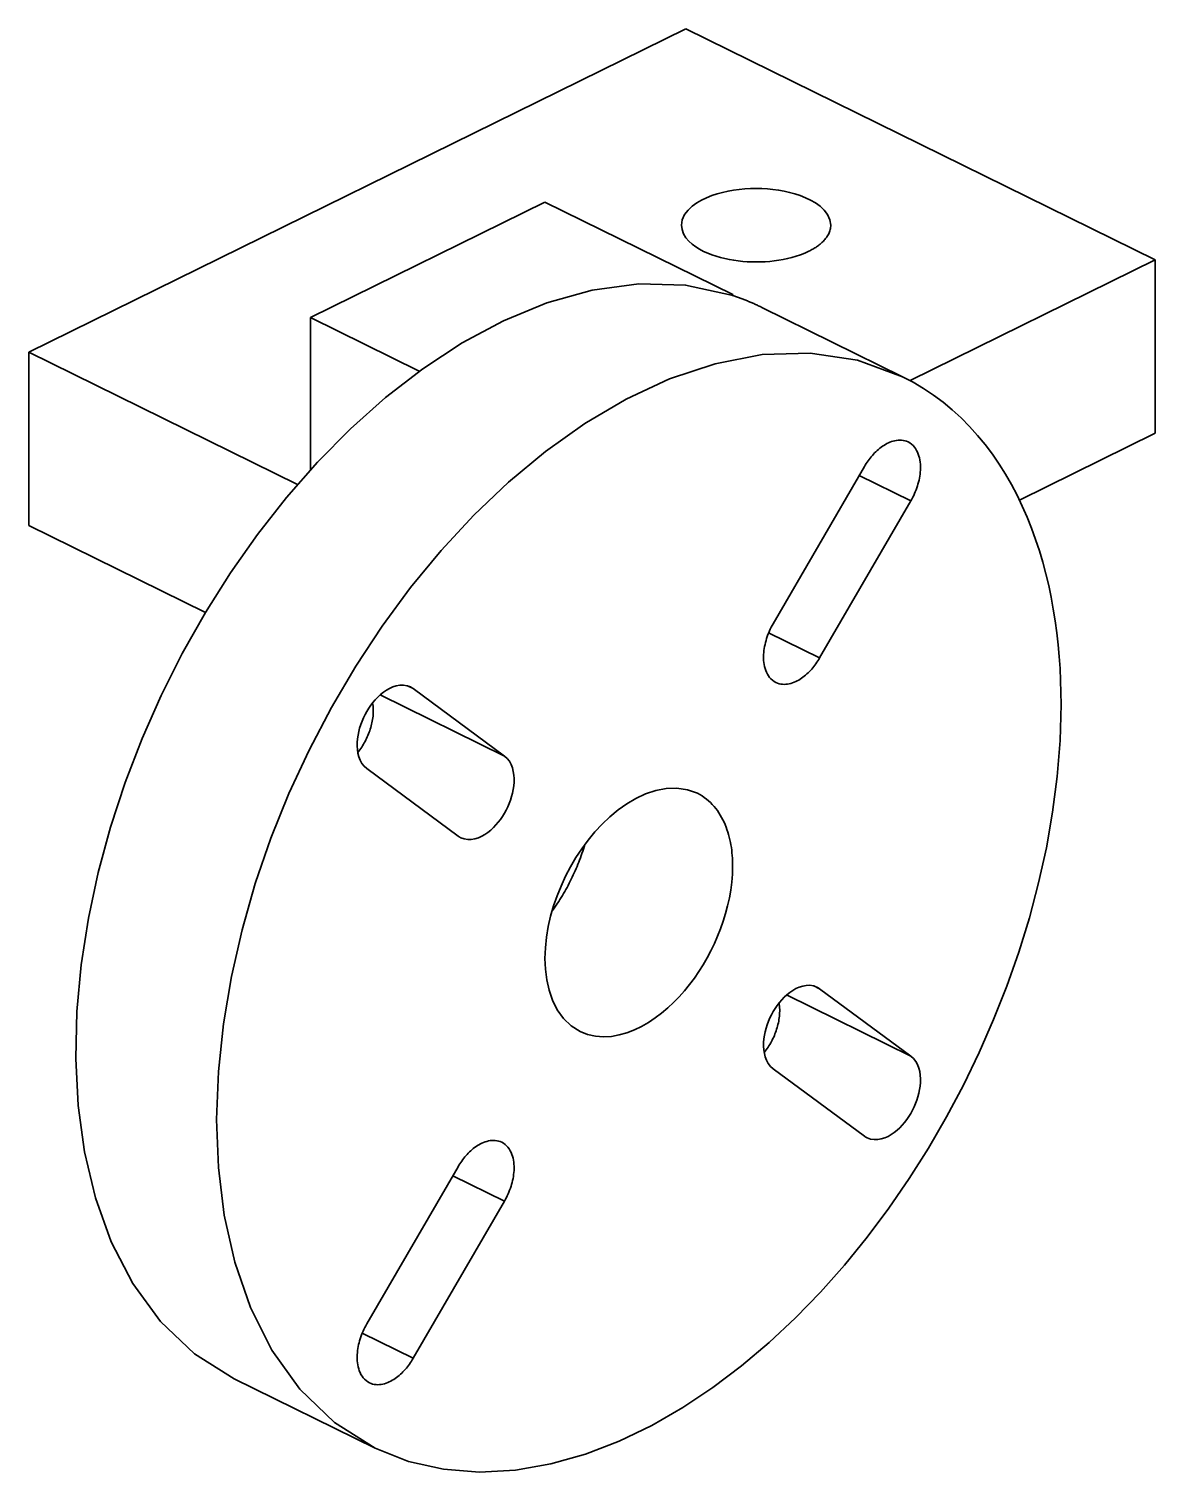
# Model space of a CAD drawing. Header units: millimetres. Extents: x 2054 to 12135, y -1469 to 564.
# Drawn here: x 11140.03 to 11173.97, y -1324.25 to -1280.75 of the extents above; entities that cross this region are included whole.
import ezdxf

# ---------------------------------------------------------------- set-up
doc = ezdxf.new("R2010")
doc.units = ezdxf.units.MM
doc.layers.add('2D-VISIBLE', color=7, linetype='Continuous', lineweight=35)

msp = doc.modelspace()

# ---------------------------------------------------------------- linework, layer by layer
at = {"layer": '2D-VISIBLE'}
for p, q in [((11140.026, -1290.494), (11159.825, -1280.746)), ((11159.825, -1280.746), (11173.974, -1287.713)), ((11148.511, -1289.45), (11155.582, -1285.968)), ((11155.582, -1285.968), (11161.246, -1288.757)), ((11166.589, -1291.349), (11173.974, -1287.713)), ((11173.974, -1292.935), (11173.974, -1287.713)), ((11161.211, -1288.775), (11161.204, -1288.771)), ((11161.211, -1288.775), (11161.246, -1288.757)), ((11161.246, -1288.786), (11161.246, -1288.757)), ((11148.511, -1289.45), (11151.795, -1291.067)), ((11148.511, -1294.042), (11148.511, -1289.45)), ((11166.362, -1291.231), (11162.119, -1289.142)), ((11140.026, -1290.494), (11148.122, -1294.481)), ((11140.026, -1295.717), (11140.026, -1290.494)), ((11169.884, -1294.949), (11173.974, -1292.935)), ((11165.211, -1293.938), (11162.461, -1298.677)), ((11165.055, -1294.206), (11166.611, -1294.972)), ((11163.861, -1299.711), (11166.611, -1294.972)), ((11140.026, -1295.717), (11145.349, -1298.337)), ((11162.324, -1298.955), (11163.861, -1299.711)), ((11150.617, -1300.822), (11154.361, -1302.666)), ((11151.44, -1300.551), (11151.611, -1300.635)), ((11154.361, -1302.666), (11151.611, -1300.635)), ((11150.211, -1303.047), (11152.961, -1305.078)), ((11162.867, -1309.869), (11166.611, -1311.713)), ((11163.69, -1309.598), (11163.861, -1309.682)), ((11166.611, -1311.713), (11163.861, -1309.682)), ((11162.461, -1312.094), (11165.211, -1314.125)), ((11152.961, -1315.049), (11150.211, -1319.788)), ((11152.805, -1315.317), (11154.361, -1316.083)), ((11151.611, -1320.822), (11154.361, -1316.083)), ((11150.074, -1320.065), (11151.611, -1320.822)), ((11150.46, -1323.529), (11146.217, -1321.44))]:
    msp.add_line(p, q, dxfattribs=at)
for points in [[(11159.696, -1286.665), (11159.722, -1286.498), (11159.793, -1286.344), (11159.895, -1286.209), (11160.019, -1286.093), (11160.156, -1285.994), (11160.302, -1285.908), (11160.455, -1285.835), (11160.613, -1285.772), (11160.774, -1285.719), (11160.938, -1285.674), (11161.103, -1285.638), (11161.27, -1285.608), (11161.438, -1285.586), (11161.607, -1285.57), (11161.777, -1285.56), (11161.946, -1285.557), (11162.116, -1285.56), (11162.285, -1285.57), (11162.454, -1285.586), (11162.622, -1285.608), (11162.789, -1285.638), (11162.955, -1285.674), (11163.118, -1285.719), (11163.279, -1285.772), (11163.437, -1285.835), (11163.59, -1285.908), (11163.736, -1285.994), (11163.874, -1286.093), (11163.997, -1286.209), (11164.1, -1286.344), (11164.17, -1286.498), (11164.196, -1286.665)], [(11163.537, -1287.448), (11163.414, -1287.505), (11163.287, -1287.554), (11163.158, -1287.598), (11163.028, -1287.636), (11162.896, -1287.669), (11162.763, -1287.697), (11162.629, -1287.72), (11162.494, -1287.739), (11162.359, -1287.754), (11162.223, -1287.764), (11162.088, -1287.77), (11161.952, -1287.773), (11161.816, -1287.771), (11161.68, -1287.765), (11161.544, -1287.755), (11161.409, -1287.741), (11161.274, -1287.722), (11161.14, -1287.699), (11161.007, -1287.671), (11160.875, -1287.639), (11160.744, -1287.601), (11160.616, -1287.558), (11160.489, -1287.509), (11160.365, -1287.453), (11160.245, -1287.39), (11160.129, -1287.318), (11160.02, -1287.237), (11159.919, -1287.146), (11159.831, -1287.042), (11159.76, -1286.927), (11159.713, -1286.799), (11159.696, -1286.665)], [(11164.196, -1286.665), (11164.195, -1286.698), (11164.192, -1286.732), (11164.187, -1286.765), (11164.18, -1286.798), (11164.171, -1286.83), (11164.16, -1286.862), (11164.148, -1286.894), (11164.134, -1286.924), (11164.118, -1286.954), (11164.101, -1286.983), (11164.083, -1287.012), (11164.064, -1287.039), (11164.043, -1287.066), (11164.022, -1287.092), (11164, -1287.117), (11163.977, -1287.142), (11163.953, -1287.166), (11163.929, -1287.189), (11163.904, -1287.211), (11163.878, -1287.233), (11163.852, -1287.254), (11163.825, -1287.274), (11163.798, -1287.294), (11163.77, -1287.313), (11163.742, -1287.332), (11163.714, -1287.35), (11163.685, -1287.368), (11163.656, -1287.385), (11163.627, -1287.401), (11163.597, -1287.417), (11163.567, -1287.433), (11163.537, -1287.448)], [(11161.204, -1288.771), (11159.821, -1288.471), (11158.407, -1288.431), (11157.004, -1288.622), (11155.641, -1289.004), (11154.332, -1289.544), (11153.085, -1290.214), (11151.9, -1290.991), (11150.78, -1291.858), (11149.722, -1292.8), (11148.726, -1293.808), (11147.791, -1294.872), (11146.917, -1295.986), (11146.101, -1297.144), (11145.345, -1298.343), (11144.65, -1299.577), (11144.015, -1300.843), (11143.442, -1302.138), (11142.933, -1303.461), (11142.491, -1304.807), (11142.119, -1306.174), (11141.822, -1307.559), (11141.606, -1308.958), (11141.476, -1310.369), (11141.441, -1311.785), (11141.513, -1313.2), (11141.704, -1314.603), (11142.03, -1315.981), (11142.508, -1317.314), (11143.158, -1318.572), (11143.993, -1319.714), (11145.019, -1320.688), (11146.217, -1321.44)], [(11161.211, -1288.775), (11161.212, -1288.775), (11161.213, -1288.775), (11161.214, -1288.776), (11161.215, -1288.776), (11161.216, -1288.776), (11161.217, -1288.777), (11161.218, -1288.777), (11161.22, -1288.778), (11161.221, -1288.778), (11161.222, -1288.778), (11161.223, -1288.779), (11161.224, -1288.779), (11161.225, -1288.779), (11161.226, -1288.78), (11161.227, -1288.78), (11161.228, -1288.78), (11161.23, -1288.781), (11161.231, -1288.781), (11161.232, -1288.781), (11161.233, -1288.782), (11161.234, -1288.782), (11161.235, -1288.783), (11161.236, -1288.783), (11161.237, -1288.783), (11161.238, -1288.784), (11161.24, -1288.784), (11161.241, -1288.784), (11161.242, -1288.785), (11161.243, -1288.785), (11161.244, -1288.785), (11161.245, -1288.786), (11161.246, -1288.786)], [(11162.119, -1289.142), (11162.093, -1289.129), (11162.066, -1289.117), (11162.039, -1289.104), (11162.013, -1289.091), (11161.986, -1289.079), (11161.959, -1289.066), (11161.932, -1289.054), (11161.906, -1289.042), (11161.879, -1289.03), (11161.852, -1289.018), (11161.825, -1289.006), (11161.798, -1288.994), (11161.77, -1288.983), (11161.743, -1288.971), (11161.716, -1288.96), (11161.689, -1288.949), (11161.661, -1288.938), (11161.634, -1288.927), (11161.607, -1288.916), (11161.579, -1288.905), (11161.552, -1288.894), (11161.524, -1288.884), (11161.497, -1288.873), (11161.469, -1288.863), (11161.441, -1288.853), (11161.413, -1288.843), (11161.386, -1288.833), (11161.358, -1288.823), (11161.33, -1288.813), (11161.302, -1288.804), (11161.274, -1288.794), (11161.246, -1288.785)], [(11166.362, -1291.231), (11165.005, -1290.733), (11163.576, -1290.518), (11162.131, -1290.565), (11160.711, -1290.839), (11159.339, -1291.298), (11158.027, -1291.909), (11156.781, -1292.645), (11155.601, -1293.483), (11154.487, -1294.408), (11153.439, -1295.406), (11152.455, -1296.467), (11151.533, -1297.583), (11150.674, -1298.748), (11149.878, -1299.957), (11149.143, -1301.204), (11148.472, -1302.486), (11147.865, -1303.801), (11147.324, -1305.143), (11146.852, -1306.512), (11146.452, -1307.903), (11146.129, -1309.314), (11145.888, -1310.741), (11145.737, -1312.181), (11145.683, -1313.627), (11145.738, -1315.073), (11145.915, -1316.509), (11146.23, -1317.922), (11146.702, -1319.289), (11147.352, -1320.581), (11148.196, -1321.756), (11149.238, -1322.758), (11150.46, -1323.529)], [(11171.139, -1301.113), (11171.135, -1300.752), (11171.125, -1300.391), (11171.107, -1300.03), (11171.082, -1299.67), (11171.05, -1299.31), (11171.009, -1298.951), (11170.961, -1298.593), (11170.904, -1298.236), (11170.839, -1297.881), (11170.765, -1297.527), (11170.681, -1297.175), (11170.588, -1296.826), (11170.485, -1296.48), (11170.372, -1296.137), (11170.249, -1295.797), (11170.115, -1295.462), (11169.97, -1295.131), (11169.814, -1294.805), (11169.645, -1294.485), (11169.465, -1294.172), (11169.273, -1293.866), (11169.069, -1293.568), (11168.852, -1293.28), (11168.622, -1293), (11168.381, -1292.732), (11168.126, -1292.475), (11167.86, -1292.231), (11167.582, -1292.001), (11167.292, -1291.785), (11166.992, -1291.584), (11166.682, -1291.399), (11166.362, -1291.231)], [(11165.211, -1293.938), (11165.237, -1293.894), (11165.264, -1293.851), (11165.293, -1293.808), (11165.322, -1293.765), (11165.352, -1293.724), (11165.384, -1293.683), (11165.416, -1293.643), (11165.45, -1293.604), (11165.484, -1293.566), (11165.52, -1293.528), (11165.556, -1293.492), (11165.594, -1293.457), (11165.632, -1293.423), (11165.672, -1293.39), (11165.713, -1293.359), (11165.755, -1293.329), (11165.798, -1293.301), (11165.842, -1293.274), (11165.887, -1293.249), (11165.933, -1293.226), (11165.98, -1293.206), (11166.028, -1293.188), (11166.077, -1293.172), (11166.127, -1293.16), (11166.178, -1293.151), (11166.229, -1293.145), (11166.28, -1293.143), (11166.332, -1293.145), (11166.383, -1293.152), (11166.433, -1293.163), (11166.482, -1293.179), (11166.529, -1293.199)], [(11166.529, -1293.199), (11166.582, -1293.229), (11166.632, -1293.265), (11166.677, -1293.307), (11166.718, -1293.352), (11166.754, -1293.401), (11166.785, -1293.454), (11166.812, -1293.509), (11166.835, -1293.565), (11166.855, -1293.623), (11166.87, -1293.682), (11166.882, -1293.742), (11166.891, -1293.803), (11166.897, -1293.864), (11166.9, -1293.925), (11166.901, -1293.986), (11166.899, -1294.047), (11166.894, -1294.108), (11166.888, -1294.169), (11166.879, -1294.229), (11166.869, -1294.289), (11166.857, -1294.349), (11166.842, -1294.409), (11166.826, -1294.468), (11166.809, -1294.526), (11166.789, -1294.584), (11166.768, -1294.642), (11166.746, -1294.698), (11166.722, -1294.755), (11166.696, -1294.81), (11166.669, -1294.865), (11166.641, -1294.919), (11166.611, -1294.972)], [(11162.542, -1300.45), (11162.489, -1300.42), (11162.44, -1300.384), (11162.394, -1300.343), (11162.354, -1300.298), (11162.318, -1300.248), (11162.286, -1300.196), (11162.259, -1300.141), (11162.236, -1300.085), (11162.217, -1300.027), (11162.201, -1299.967), (11162.189, -1299.908), (11162.18, -1299.847), (11162.174, -1299.786), (11162.171, -1299.725), (11162.171, -1299.664), (11162.173, -1299.603), (11162.177, -1299.542), (11162.183, -1299.481), (11162.192, -1299.421), (11162.202, -1299.36), (11162.215, -1299.301), (11162.229, -1299.241), (11162.245, -1299.182), (11162.263, -1299.124), (11162.282, -1299.066), (11162.303, -1299.008), (11162.326, -1298.951), (11162.35, -1298.895), (11162.375, -1298.84), (11162.402, -1298.785), (11162.431, -1298.731), (11162.461, -1298.677)], [(11163.861, -1299.711), (11163.834, -1299.756), (11163.807, -1299.799), (11163.779, -1299.842), (11163.749, -1299.884), (11163.719, -1299.926), (11163.687, -1299.967), (11163.655, -1300.007), (11163.622, -1300.046), (11163.587, -1300.084), (11163.552, -1300.121), (11163.515, -1300.158), (11163.478, -1300.193), (11163.439, -1300.227), (11163.399, -1300.26), (11163.359, -1300.291), (11163.317, -1300.321), (11163.274, -1300.349), (11163.23, -1300.376), (11163.185, -1300.401), (11163.139, -1300.424), (11163.091, -1300.444), (11163.043, -1300.462), (11162.994, -1300.478), (11162.944, -1300.49), (11162.894, -1300.499), (11162.842, -1300.505), (11162.791, -1300.507), (11162.74, -1300.505), (11162.689, -1300.498), (11162.638, -1300.487), (11162.589, -1300.471), (11162.542, -1300.45)], [(11150.211, -1303.047), (11150.129, -1302.974), (11150.063, -1302.887), (11150.01, -1302.791), (11149.971, -1302.688), (11149.945, -1302.582), (11149.928, -1302.474), (11149.921, -1302.365), (11149.922, -1302.255), (11149.931, -1302.146), (11149.947, -1302.037), (11149.969, -1301.93), (11149.996, -1301.824), (11150.03, -1301.719), (11150.068, -1301.617), (11150.111, -1301.516), (11150.159, -1301.418), (11150.212, -1301.322), (11150.269, -1301.228), (11150.331, -1301.138), (11150.398, -1301.051), (11150.469, -1300.968), (11150.545, -1300.888), (11150.626, -1300.814), (11150.711, -1300.746), (11150.802, -1300.684), (11150.897, -1300.629), (11150.997, -1300.585), (11151.101, -1300.551), (11151.209, -1300.532), (11151.318, -1300.53), (11151.426, -1300.547), (11151.529, -1300.585)], [(11151.529, -1300.585), (11151.532, -1300.586), (11151.534, -1300.588), (11151.537, -1300.589), (11151.54, -1300.59), (11151.542, -1300.592), (11151.545, -1300.593), (11151.548, -1300.594), (11151.55, -1300.596), (11151.553, -1300.597), (11151.556, -1300.599), (11151.558, -1300.6), (11151.561, -1300.602), (11151.563, -1300.603), (11151.566, -1300.605), (11151.568, -1300.606), (11151.571, -1300.608), (11151.574, -1300.609), (11151.576, -1300.611), (11151.579, -1300.613), (11151.581, -1300.614), (11151.584, -1300.616), (11151.586, -1300.618), (11151.589, -1300.619), (11151.591, -1300.621), (11151.594, -1300.622), (11151.596, -1300.624), (11151.599, -1300.626), (11151.601, -1300.628), (11151.603, -1300.629), (11151.606, -1300.631), (11151.608, -1300.633), (11151.611, -1300.635)], [(11150.388, -1301.063), (11150.396, -1301.113), (11150.402, -1301.163), (11150.406, -1301.213), (11150.408, -1301.263), (11150.408, -1301.313), (11150.406, -1301.363), (11150.404, -1301.413), (11150.399, -1301.463), (11150.393, -1301.513), (11150.386, -1301.563), (11150.377, -1301.612), (11150.367, -1301.661), (11150.356, -1301.71), (11150.344, -1301.759), (11150.33, -1301.807), (11150.316, -1301.855), (11150.3, -1301.903), (11150.283, -1301.95), (11150.265, -1301.997), (11150.246, -1302.044), (11150.226, -1302.09), (11150.205, -1302.135), (11150.183, -1302.18), (11150.16, -1302.225), (11150.136, -1302.269), (11150.111, -1302.313), (11150.085, -1302.356), (11150.058, -1302.398), (11150.03, -1302.44), (11150.001, -1302.481), (11149.971, -1302.521), (11149.94, -1302.561)], [(11150.46, -1323.529), (11151.468, -1323.929), (11152.527, -1324.169), (11153.609, -1324.254), (11154.693, -1324.194), (11155.763, -1324.008), (11156.807, -1323.712), (11157.821, -1323.321), (11158.799, -1322.849), (11159.74, -1322.307), (11160.644, -1321.704), (11161.51, -1321.049), (11162.34, -1320.348), (11163.132, -1319.605), (11163.888, -1318.825), (11164.609, -1318.012), (11165.294, -1317.169), (11165.944, -1316.299), (11166.559, -1315.403), (11167.139, -1314.485), (11167.684, -1313.545), (11168.194, -1312.586), (11168.667, -1311.608), (11169.104, -1310.613), (11169.503, -1309.603), (11169.863, -1308.578), (11170.183, -1307.54), (11170.461, -1306.49), (11170.696, -1305.429), (11170.884, -1304.359), (11171.022, -1303.282), (11171.109, -1302.199), (11171.139, -1301.113)], [(11154.361, -1302.666), (11154.442, -1302.739), (11154.509, -1302.826), (11154.561, -1302.922), (11154.6, -1303.024), (11154.627, -1303.13), (11154.643, -1303.239), (11154.65, -1303.348), (11154.649, -1303.458), (11154.64, -1303.567), (11154.624, -1303.675), (11154.603, -1303.783), (11154.575, -1303.889), (11154.542, -1303.993), (11154.504, -1304.096), (11154.46, -1304.197), (11154.412, -1304.295), (11154.359, -1304.391), (11154.302, -1304.485), (11154.24, -1304.575), (11154.173, -1304.662), (11154.102, -1304.745), (11154.026, -1304.824), (11153.946, -1304.899), (11153.86, -1304.967), (11153.77, -1305.029), (11153.675, -1305.083), (11153.575, -1305.128), (11153.47, -1305.161), (11153.362, -1305.181), (11153.253, -1305.183), (11153.145, -1305.166), (11153.042, -1305.128)], [(11156.644, -1310.969), (11156.372, -1310.797), (11156.141, -1310.575), (11155.953, -1310.314), (11155.809, -1310.026), (11155.704, -1309.723), (11155.634, -1309.409), (11155.594, -1309.09), (11155.582, -1308.768), (11155.594, -1308.447), (11155.628, -1308.127), (11155.681, -1307.81), (11155.753, -1307.496), (11155.842, -1307.187), (11155.947, -1306.883), (11156.067, -1306.585), (11156.202, -1306.293), (11156.351, -1306.008), (11156.514, -1305.73), (11156.692, -1305.462), (11156.882, -1305.203), (11157.087, -1304.955), (11157.306, -1304.719), (11157.539, -1304.497), (11157.786, -1304.292), (11158.048, -1304.105), (11158.325, -1303.942), (11158.617, -1303.806), (11158.922, -1303.704), (11159.237, -1303.643), (11159.559, -1303.633), (11159.876, -1303.681), (11160.178, -1303.791)], [(11160.178, -1303.791), (11160.249, -1303.829), (11160.318, -1303.87), (11160.384, -1303.914), (11160.449, -1303.962), (11160.511, -1304.014), (11160.57, -1304.068), (11160.626, -1304.125), (11160.68, -1304.185), (11160.731, -1304.247), (11160.779, -1304.311), (11160.825, -1304.377), (11160.867, -1304.445), (11160.907, -1304.515), (11160.945, -1304.586), (11160.979, -1304.658), (11161.012, -1304.732), (11161.041, -1304.806), (11161.069, -1304.882), (11161.094, -1304.958), (11161.117, -1305.035), (11161.137, -1305.112), (11161.156, -1305.19), (11161.172, -1305.269), (11161.187, -1305.348), (11161.2, -1305.427), (11161.21, -1305.507), (11161.219, -1305.587), (11161.227, -1305.667), (11161.232, -1305.747), (11161.236, -1305.827), (11161.238, -1305.907), (11161.239, -1305.987)], [(11153.042, -1305.128), (11153.04, -1305.127), (11153.037, -1305.125), (11153.034, -1305.124), (11153.032, -1305.123), (11153.029, -1305.121), (11153.026, -1305.12), (11153.024, -1305.118), (11153.021, -1305.117), (11153.018, -1305.115), (11153.016, -1305.114), (11153.013, -1305.112), (11153.011, -1305.111), (11153.008, -1305.109), (11153.005, -1305.108), (11153.003, -1305.106), (11153, -1305.105), (11152.998, -1305.103), (11152.995, -1305.102), (11152.993, -1305.1), (11152.99, -1305.099), (11152.988, -1305.097), (11152.985, -1305.095), (11152.983, -1305.094), (11152.98, -1305.092), (11152.978, -1305.09), (11152.975, -1305.089), (11152.973, -1305.087), (11152.97, -1305.085), (11152.968, -1305.083), (11152.966, -1305.082), (11152.963, -1305.08), (11152.961, -1305.078)], [(11156.781, -1305.337), (11156.761, -1305.404), (11156.741, -1305.47), (11156.72, -1305.537), (11156.698, -1305.603), (11156.675, -1305.67), (11156.651, -1305.735), (11156.627, -1305.801), (11156.602, -1305.866), (11156.576, -1305.931), (11156.55, -1305.996), (11156.523, -1306.061), (11156.495, -1306.125), (11156.466, -1306.189), (11156.437, -1306.252), (11156.407, -1306.316), (11156.377, -1306.379), (11156.345, -1306.441), (11156.314, -1306.503), (11156.281, -1306.565), (11156.248, -1306.627), (11156.214, -1306.688), (11156.179, -1306.749), (11156.144, -1306.809), (11156.108, -1306.869), (11156.072, -1306.929), (11156.034, -1306.988), (11155.997, -1307.047), (11155.958, -1307.105), (11155.919, -1307.163), (11155.879, -1307.221), (11155.839, -1307.278), (11155.797, -1307.335)], [(11161.239, -1305.987), (11161.232, -1306.229), (11161.213, -1306.469), (11161.182, -1306.709), (11161.141, -1306.946), (11161.089, -1307.182), (11161.027, -1307.416), (11160.956, -1307.646), (11160.876, -1307.874), (11160.787, -1308.098), (11160.69, -1308.32), (11160.585, -1308.537), (11160.471, -1308.75), (11160.35, -1308.959), (11160.221, -1309.163), (11160.085, -1309.362), (11159.94, -1309.555), (11159.788, -1309.743), (11159.628, -1309.923), (11159.46, -1310.097), (11159.284, -1310.262), (11159.099, -1310.418), (11158.907, -1310.563), (11158.706, -1310.697), (11158.497, -1310.817), (11158.28, -1310.922), (11158.054, -1311.009), (11157.822, -1311.075), (11157.585, -1311.117), (11157.344, -1311.13), (11157.103, -1311.111), (11156.868, -1311.058), (11156.644, -1310.969)], [(11162.461, -1312.094), (11162.379, -1312.021), (11162.313, -1311.934), (11162.26, -1311.838), (11162.221, -1311.736), (11162.195, -1311.63), (11162.178, -1311.521), (11162.171, -1311.412), (11162.172, -1311.302), (11162.181, -1311.193), (11162.197, -1311.085), (11162.219, -1310.977), (11162.246, -1310.871), (11162.28, -1310.767), (11162.318, -1310.664), (11162.361, -1310.563), (11162.409, -1310.465), (11162.462, -1310.369), (11162.519, -1310.275), (11162.581, -1310.185), (11162.648, -1310.098), (11162.719, -1310.015), (11162.795, -1309.936), (11162.876, -1309.861), (11162.961, -1309.793), (11163.052, -1309.731), (11163.147, -1309.677), (11163.247, -1309.632), (11163.351, -1309.599), (11163.459, -1309.579), (11163.568, -1309.577), (11163.676, -1309.594), (11163.779, -1309.632)], [(11163.779, -1309.632), (11163.782, -1309.633), (11163.784, -1309.635), (11163.787, -1309.636), (11163.79, -1309.638), (11163.792, -1309.639), (11163.795, -1309.64), (11163.798, -1309.642), (11163.8, -1309.643), (11163.803, -1309.645), (11163.806, -1309.646), (11163.808, -1309.648), (11163.811, -1309.649), (11163.813, -1309.651), (11163.816, -1309.652), (11163.818, -1309.654), (11163.821, -1309.655), (11163.824, -1309.657), (11163.826, -1309.658), (11163.829, -1309.66), (11163.831, -1309.661), (11163.834, -1309.663), (11163.836, -1309.665), (11163.839, -1309.666), (11163.841, -1309.668), (11163.844, -1309.67), (11163.846, -1309.671), (11163.849, -1309.673), (11163.851, -1309.675), (11163.853, -1309.677), (11163.856, -1309.678), (11163.858, -1309.68), (11163.861, -1309.682)], [(11162.638, -1310.11), (11162.646, -1310.16), (11162.652, -1310.21), (11162.656, -1310.26), (11162.658, -1310.31), (11162.658, -1310.36), (11162.656, -1310.41), (11162.654, -1310.46), (11162.649, -1310.51), (11162.643, -1310.56), (11162.636, -1310.61), (11162.627, -1310.659), (11162.617, -1310.709), (11162.606, -1310.758), (11162.594, -1310.806), (11162.58, -1310.855), (11162.566, -1310.903), (11162.55, -1310.95), (11162.533, -1310.998), (11162.515, -1311.044), (11162.496, -1311.091), (11162.476, -1311.137), (11162.455, -1311.182), (11162.433, -1311.228), (11162.41, -1311.272), (11162.386, -1311.316), (11162.361, -1311.36), (11162.335, -1311.403), (11162.308, -1311.445), (11162.28, -1311.487), (11162.251, -1311.528), (11162.221, -1311.568), (11162.19, -1311.608)], [(11166.611, -1311.713), (11166.692, -1311.786), (11166.759, -1311.873), (11166.811, -1311.969), (11166.85, -1312.072), (11166.877, -1312.178), (11166.893, -1312.286), (11166.9, -1312.395), (11166.899, -1312.505), (11166.89, -1312.614), (11166.874, -1312.723), (11166.853, -1312.83), (11166.825, -1312.936), (11166.792, -1313.041), (11166.754, -1313.143), (11166.71, -1313.244), (11166.662, -1313.342), (11166.609, -1313.438), (11166.552, -1313.532), (11166.49, -1313.622), (11166.423, -1313.709), (11166.352, -1313.793), (11166.276, -1313.872), (11166.196, -1313.946), (11166.11, -1314.014), (11166.02, -1314.076), (11165.925, -1314.131), (11165.825, -1314.175), (11165.72, -1314.209), (11165.612, -1314.228), (11165.503, -1314.23), (11165.395, -1314.213), (11165.292, -1314.175)], [(11152.961, -1315.049), (11152.987, -1315.004), (11153.014, -1314.961), (11153.043, -1314.918), (11153.072, -1314.876), (11153.102, -1314.834), (11153.134, -1314.793), (11153.166, -1314.753), (11153.2, -1314.714), (11153.234, -1314.676), (11153.27, -1314.639), (11153.306, -1314.602), (11153.344, -1314.567), (11153.382, -1314.533), (11153.422, -1314.5), (11153.463, -1314.469), (11153.505, -1314.439), (11153.548, -1314.411), (11153.592, -1314.384), (11153.637, -1314.359), (11153.683, -1314.336), (11153.73, -1314.316), (11153.778, -1314.298), (11153.827, -1314.282), (11153.877, -1314.27), (11153.928, -1314.261), (11153.979, -1314.255), (11154.03, -1314.253), (11154.082, -1314.255), (11154.133, -1314.262), (11154.183, -1314.273), (11154.232, -1314.289), (11154.279, -1314.31)], [(11154.279, -1314.31), (11154.332, -1314.34), (11154.382, -1314.376), (11154.427, -1314.417), (11154.468, -1314.462), (11154.504, -1314.512), (11154.535, -1314.564), (11154.562, -1314.619), (11154.585, -1314.675), (11154.605, -1314.733), (11154.62, -1314.793), (11154.632, -1314.852), (11154.641, -1314.913), (11154.647, -1314.974), (11154.65, -1315.035), (11154.651, -1315.096), (11154.649, -1315.157), (11154.644, -1315.218), (11154.638, -1315.279), (11154.629, -1315.339), (11154.619, -1315.4), (11154.607, -1315.459), (11154.592, -1315.519), (11154.576, -1315.578), (11154.559, -1315.636), (11154.539, -1315.694), (11154.518, -1315.752), (11154.496, -1315.809), (11154.472, -1315.865), (11154.446, -1315.92), (11154.419, -1315.975), (11154.391, -1316.029), (11154.361, -1316.083)], [(11165.292, -1314.175), (11165.29, -1314.174), (11165.287, -1314.172), (11165.284, -1314.171), (11165.282, -1314.17), (11165.279, -1314.168), (11165.276, -1314.167), (11165.274, -1314.166), (11165.271, -1314.164), (11165.268, -1314.163), (11165.266, -1314.161), (11165.263, -1314.16), (11165.261, -1314.158), (11165.258, -1314.157), (11165.255, -1314.155), (11165.253, -1314.154), (11165.25, -1314.152), (11165.248, -1314.151), (11165.245, -1314.149), (11165.243, -1314.147), (11165.24, -1314.146), (11165.238, -1314.144), (11165.235, -1314.143), (11165.233, -1314.141), (11165.23, -1314.139), (11165.228, -1314.138), (11165.225, -1314.136), (11165.223, -1314.134), (11165.22, -1314.132), (11165.218, -1314.131), (11165.216, -1314.129), (11165.213, -1314.127), (11165.211, -1314.125)], [(11150.292, -1321.561), (11150.239, -1321.531), (11150.19, -1321.495), (11150.144, -1321.453), (11150.104, -1321.408), (11150.068, -1321.359), (11150.036, -1321.306), (11150.009, -1321.251), (11149.986, -1321.195), (11149.967, -1321.137), (11149.951, -1321.078), (11149.939, -1321.018), (11149.93, -1320.957), (11149.924, -1320.896), (11149.921, -1320.835), (11149.921, -1320.774), (11149.923, -1320.713), (11149.927, -1320.652), (11149.933, -1320.591), (11149.942, -1320.531), (11149.952, -1320.471), (11149.965, -1320.411), (11149.979, -1320.351), (11149.995, -1320.292), (11150.013, -1320.234), (11150.032, -1320.176), (11150.053, -1320.118), (11150.076, -1320.062), (11150.1, -1320.005), (11150.125, -1319.95), (11150.152, -1319.895), (11150.181, -1319.841), (11150.211, -1319.788)], [(11151.611, -1320.822), (11151.584, -1320.866), (11151.557, -1320.909), (11151.529, -1320.952), (11151.499, -1320.995), (11151.469, -1321.036), (11151.437, -1321.077), (11151.405, -1321.117), (11151.372, -1321.156), (11151.337, -1321.194), (11151.302, -1321.232), (11151.265, -1321.268), (11151.228, -1321.303), (11151.189, -1321.337), (11151.149, -1321.37), (11151.109, -1321.401), (11151.067, -1321.431), (11151.024, -1321.459), (11150.98, -1321.486), (11150.935, -1321.511), (11150.889, -1321.534), (11150.841, -1321.554), (11150.793, -1321.572), (11150.744, -1321.588), (11150.694, -1321.6), (11150.644, -1321.609), (11150.592, -1321.615), (11150.541, -1321.617), (11150.49, -1321.615), (11150.439, -1321.608), (11150.388, -1321.597), (11150.339, -1321.581), (11150.292, -1321.561)]]:
    msp.add_lwpolyline(points, dxfattribs=at)

doc.saveas('drawing.dxf')
